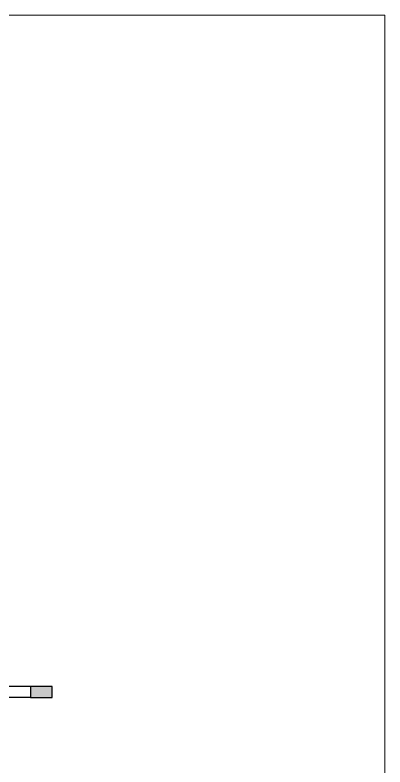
# Model space of a CAD drawing. Header units: metres. Extents: x 1545540 to 2027037, y 435419 to 693806.
# Drawn here: x 1622424 to 1630187, y 471347 to 487113 of the extents above; entities that cross this region are included whole.
import ezdxf

# ---------------------------------------------------------------- set-up
doc = ezdxf.new("R2010")
doc.units = ezdxf.units.M
doc.header["$LTSCALE"] = 1000
doc.layers.get('Defpoints').update_dxf_attribs({"lineweight": 18})
for name, color, linetype, lineweight in [('- WALL', 7, 'Continuous', 30), ('Col-Hatch', 9, 'Continuous', 13), ('coloum hatch', 254, 'Continuous', 9), ('Column', 252, 'Continuous', 30)]:
    doc.layers.add(name, color=color, linetype=linetype, lineweight=lineweight)

# ---------------------------------------------------------------- blocks, each defined once
blk = doc.blocks.new('CC')
at = {"layer": 'Col-Hatch', "ltscale": 0.05}
blk.add_hatch(color=256, dxfattribs=at).paths.add_polyline_path([(4078.606, 341.328), (4078.606, 341.098), (4079.066, 341.098), (4079.066, 341.328)])
at = {"layer": 'Column'}
blk.add_lwpolyline([(4078.606, 341.328), (4079.066, 341.328), (4079.066, 341.098), (4078.606, 341.098)], close=True, dxfattribs=at)

msp = doc.modelspace()

# ---------------------------------------------------------------- linework, layer by layer
at = {"layer": '- WALL'}
for p, q in [((1622745.7749, 473033.8995), (1620630.7749, 473033.8995)), ((1622745.7749, 472803.8995), (1616745.7749, 472803.8995))]:
    msp.add_line(p, q, dxfattribs=at)
at = {"layer": 'Defpoints', "ltscale": 0.05}
msp.add_lwpolyline([(1601846.8608, 487113.1679), (1630187.1156, 487113.1679), (1630187.1156, 455600.7177), (1601846.8608, 455600.7177)], close=True, dxfattribs=at)

# ---------------------------------------------------------------- block references
at = {"layer": 'coloum hatch', "ltscale": 0.05, "xscale": -999.9999998279078, "yscale": 999.9999998279078, "zscale": 999.9999998279078}
msp.add_blockref('CC', (5701811.794, 131705.7907), dxfattribs=at)

doc.saveas('drawing.dxf')
